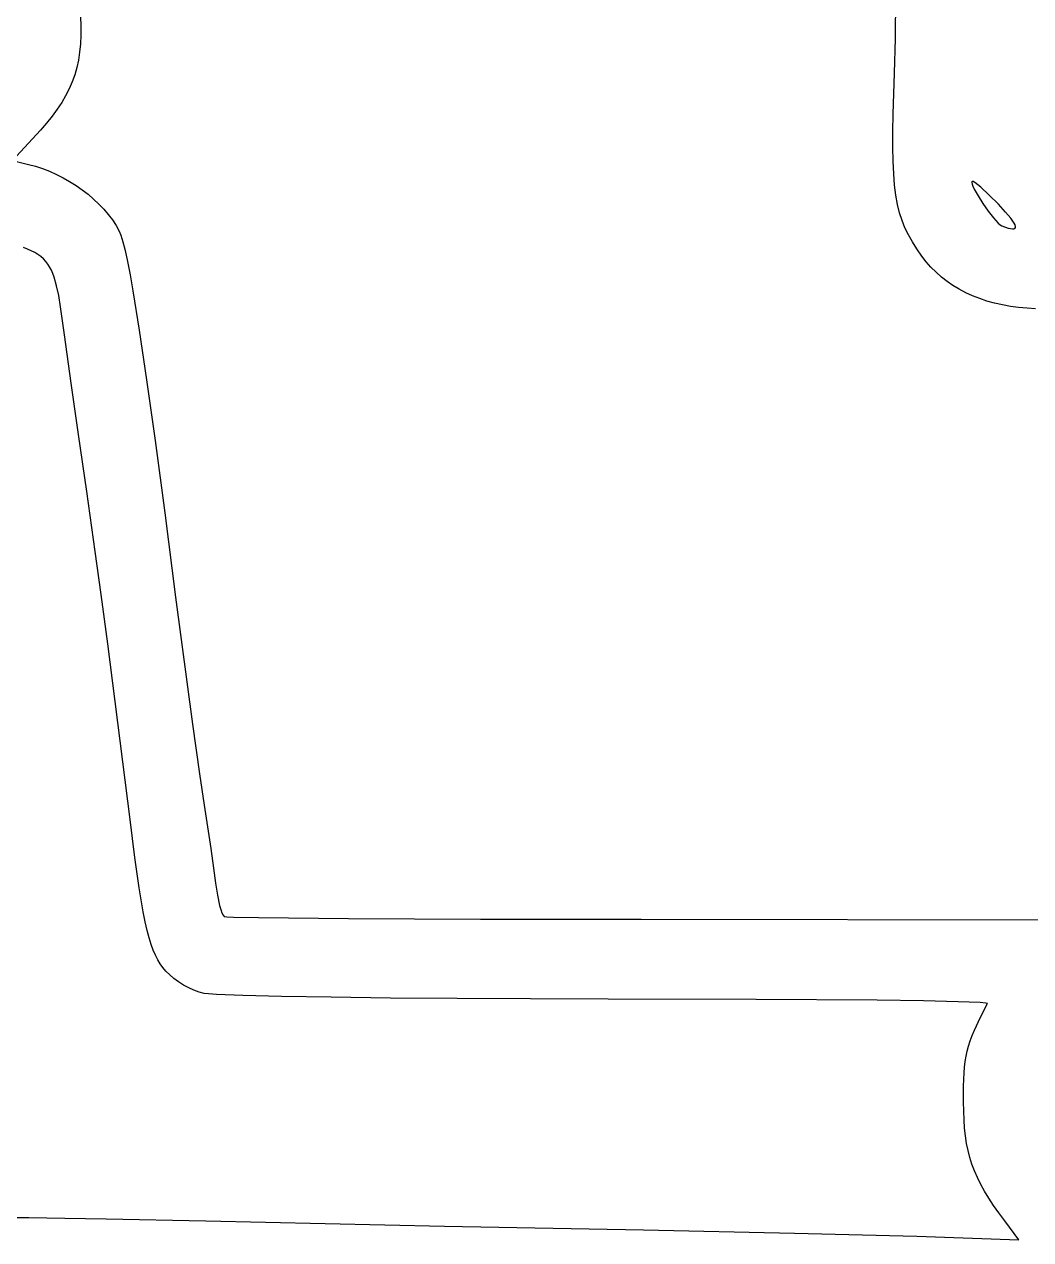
# Model space of a CAD drawing. Extents: x 45 to 4224, y -5292 to 395.
# Drawn here: x 2794 to 3494, y -2360 to -1514 of the extents above; entities that cross this region are included whole.
import ezdxf

# ---------------------------------------------------------------- set-up
doc = ezdxf.new("R2010")
doc.units = 0

msp = doc.modelspace()

# ---------------------------------------------------------------- linework, layer by layer
at = {"layer": 'Layer 1'}
for p, q in [((3399.601244, -1523.622162), (3400.135319, -1483.396701)), ((2832.763396, -1508.377789), (2832.997684, -1515.069912)), ((2832.978499, -1521.405081), (2832.695376, -1527.418759)), ((2832.997684, -1515.069912), (2832.978499, -1521.405081)), ((2832.695376, -1527.418759), (2832.137851, -1533.14641)), ((3399.02531, -1547.727665), (3399.601244, -1523.622162)), ((2831.29546, -1538.623496), (2830.157738, -1543.88548)), ((2832.137851, -1533.14641), (2831.29546, -1538.623496)), ((2830.157738, -1543.88548), (2828.71422, -1548.967825)), ((3398.118387, -1576.23526), (3399.02531, -1547.727665)), ((2826.954442, -1553.905994), (2824.86794, -1558.735451)), ((2828.71422, -1548.967825), (2826.954442, -1553.905994)), ((2822.444249, -1563.491658), (2819.672904, -1568.210078)), ((2824.86794, -1558.735451), (2822.444249, -1563.491658)), ((2816.543441, -1572.926174), (2813.045396, -1577.67541)), ((2819.672904, -1568.210078), (2816.543441, -1572.926174)), ((2813.045396, -1577.67541), (2809.168304, -1582.493247)), ((3397.903863, -1588.381335), (3398.118387, -1576.23526)), ((2804.9017, -1587.41515), (2785.4548, -1608.44955)), ((2809.168304, -1582.493247), (2804.9017, -1587.41515)), ((3397.871885, -1599.278065), (3397.903863, -1588.381335)), ((3398.039895, -1609.042305), (3397.871885, -1599.278065)), ((2785.4548, -1608.44955), (2796.5673, -1611.22768)), ((2796.5673, -1611.22768), (2801.474841, -1612.564517)), ((2801.474841, -1612.564517), (2806.359711, -1614.183314)), ((2806.359711, -1614.183314), (2811.199237, -1616.068373)), ((3398.425333, -1617.790907), (3398.039895, -1609.042305)), ((2811.199237, -1616.068373), (2815.970745, -1618.203999)), ((2815.970745, -1618.203999), (2820.651563, -1620.574494)), ((2820.651563, -1620.574494), (2825.219016, -1623.164162)), ((2825.219016, -1623.164162), (2829.650432, -1625.957306)), ((3399.045641, -1625.640726), (3398.425333, -1617.790907)), ((3452.832951, -1623.390634), (3452.780568, -1623.782508)), ((3452.780568, -1623.782508), (3452.989372, -1624.936217)), ((3452.9979, -1623.134), (3452.832951, -1623.390634)), ((3453.233439, -1623.076825), (3452.9979, -1623.134)), ((3453.635829, -1623.197548), (3453.233439, -1623.076825)), ((3454.90163, -1623.940131), (3453.635829, -1623.197548)), ((3459.000589, -1627.20195), (3454.90163, -1623.940131)), ((2829.650432, -1625.957306), (2833.923137, -1628.93823)), ((2833.923137, -1628.93823), (2838.014459, -1632.091237)), ((2838.014459, -1632.091237), (2841.901723, -1635.400629)), ((3399.91826, -1632.708615), (3399.045641, -1625.640726)), ((3401.06063, -1639.111427), (3399.91826, -1632.708615)), ((3452.989372, -1624.936217), (3453.57606, -1626.52362)), ((3453.57606, -1626.52362), (3454.492379, -1628.47321)), ((3454.492379, -1628.47321), (3457.120898, -1633.172922)), ((3464.662253, -1632.398544), (3459.000589, -1627.20195)), ((3471.2541, -1639.009), (3464.662253, -1632.398544)), ((2841.901723, -1635.400629), (2845.562256, -1638.850711)), ((2845.562256, -1638.850711), (2848.973386, -1642.425786)), ((3402.490193, -1644.966017), (3401.06063, -1639.111427)), ((3457.120898, -1633.172922), (3460.488906, -1638.463293)), ((3460.488906, -1638.463293), (3464.210383, -1643.772264)), ((3471.25415, -1639.009), (3471.2541, -1639.009)), ((3476.239894, -1644.426482), (3471.25415, -1639.009)), ((2848.973386, -1642.425786), (2852.112438, -1646.110157)), ((2852.112438, -1646.110157), (2854.95674, -1649.888128)), ((3404.224389, -1650.389236), (3402.490193, -1644.966017)), ((3464.210383, -1643.772264), (3467.899305, -1648.527778)), ((3467.899305, -1648.527778), (3471.169652, -1652.157777)), ((3479.886188, -1648.788218), (3476.239894, -1644.426482)), ((3482.19303, -1652.117463), (3479.886188, -1648.788218)), ((2854.95674, -1649.888128), (2857.483619, -1653.744001)), ((2857.483619, -1653.744001), (2859.6704, -1657.66208)), ((2859.6704, -1657.66208), (2860.922649, -1660.64125)), ((3406.28066, -1655.49794), (3404.224389, -1650.389236)), ((3408.676447, -1660.408981), (3406.28066, -1655.49794)), ((3471.169652, -1652.157777), (3472.527227, -1653.371939)), ((3472.527227, -1653.371939), (3473.6354, -1654.0902)), ((3473.6354, -1654.0902), (3478.025844, -1655.574604)), ((3478.025844, -1655.574604), (3479.718768, -1655.974676)), ((3479.718768, -1655.974676), (3481.076827, -1656.142787)), ((3481.076827, -1656.142787), (3482.100022, -1656.076028)), ((3482.100022, -1656.076028), (3482.788352, -1655.771493)), ((3482.844156, -1653.402168), (3482.19303, -1652.117463)), ((3482.788352, -1655.771493), (3483.141817, -1655.226276)), ((3483.160419, -1654.43747), (3482.844156, -1653.402168)), ((3483.141817, -1655.226276), (3483.160419, -1654.43747)), ((2860.922649, -1660.64125), (2862.302798, -1665.143004)), ((2862.302798, -1665.143004), (2863.817823, -1671.210943)), ((3411.42919, -1665.239213), (3408.676447, -1660.408981)), ((3414.556331, -1670.10549), (3411.42919, -1665.239213)), ((2795.928662, -1670.212023), (2793.041472, -1669.092725)), ((2798.567974, -1671.396362), (2795.928662, -1670.212023)), ((2800.973871, -1672.659475), (2798.567974, -1671.396362)), ((2803.160812, -1674.015097), (2800.973871, -1672.659475)), ((2805.143261, -1675.476963), (2803.160812, -1674.015097)), ((2863.817823, -1671.210943), (2865.4747, -1678.888671)), ((3418.07531, -1675.124665), (3414.556331, -1670.10549)), ((2806.935678, -1677.058808), (2805.143261, -1675.476963)), ((2808.552524, -1678.774365), (2806.935678, -1677.058808)), ((2810.00826, -1680.63737), (2808.552524, -1678.774365)), ((2811.317349, -1682.661557), (2810.00826, -1680.63737)), ((2812.494251, -1684.860661), (2811.317349, -1682.661557)), ((2865.4747, -1678.888671), (2867.280405, -1688.219788)), ((3421.099485, -1679.104565), (3418.07531, -1675.124665)), ((3424.362962, -1682.85839), (3421.099485, -1679.104565)), ((3427.858549, -1686.38563), (3424.362962, -1682.85839)), ((2813.553428, -1687.248416), (2812.494251, -1684.860661)), ((2814.509341, -1689.838558), (2813.553428, -1687.248416)), ((2816.16922, -1695.680937), (2814.509341, -1689.838558)), ((2867.280405, -1688.219788), (2869.241914, -1699.247898)), ((3431.57905, -1689.685776), (3427.858549, -1686.38563)), ((3435.517271, -1692.758321), (3431.57905, -1689.685776)), ((2817.589579, -1702.497676), (2816.16922, -1695.680937)), ((2869.241914, -1699.247898), (2873.66025, -1726.569505)), ((3439.666018, -1695.602755), (3435.517271, -1692.758321)), ((3444.018096, -1698.218569), (3439.666018, -1695.602755)), ((3448.566312, -1700.605256), (3444.018096, -1698.218569)), ((2818.886108, -1710.398652), (2817.589579, -1702.497676)), ((3453.30347, -1702.762305), (3448.566312, -1700.605256)), ((3458.222376, -1704.689209), (3453.30347, -1702.762305)), ((3463.315837, -1706.385459), (3458.222376, -1704.689209)), ((3468.576657, -1707.850546), (3463.315837, -1706.385459)), ((3473.997642, -1709.083961), (3468.576657, -1707.850546)), ((2821.57044, -1729.89282), (2818.886108, -1710.398652)), ((3479.571599, -1710.085196), (3473.997642, -1709.083961)), ((3485.291332, -1710.853742), (3479.571599, -1710.085196)), ((3491.149647, -1711.38909), (3485.291332, -1710.853742)), ((3497.139351, -1711.690732), (3491.149647, -1711.38909)), ((2826.233724, -1763.428745), (2821.57044, -1729.89282)), ((2873.66025, -1726.569505), (2878.785517, -1761.202309)), ((2831.49232, -1799.34592), (2826.233724, -1763.428745)), ((2878.785517, -1761.202309), (2884.673525, -1803.495127)), ((2837.098201, -1838.834995), (2831.49232, -1799.34592)), ((2884.673525, -1803.495127), (2891.380083, -1853.796778)), ((2843.00172, -1880.70532), (2837.098201, -1838.834995)), ((2891.380083, -1853.796778), (2898.961, -1912.45608)), ((2847.175095, -1910.68807), (2843.00172, -1880.70532)), ((2851.683345, -1944.94957), (2847.175095, -1910.68807)), ((2898.961, -1912.45608), (2910.6688, -2000.810255)), ((2867.21112, -2067.23632), (2851.683345, -1944.94957)), ((2910.6688, -2000.810255), (2915.480922, -2035.406458)), ((2915.480922, -2035.406458), (2918.8048, -2057.31508)), ((2918.8048, -2057.31508), (2923.368859, -2087.328755)), ((2870.662077, -2093.682842), (2867.21112, -2067.23632)), ((2923.368859, -2087.328755), (2925.390442, -2101.126377)), ((2873.685147, -2114.873853), (2870.662077, -2093.682842)), ((2925.390442, -2101.126377), (2926.7423, -2111.68698)), ((2876.447762, -2131.544194), (2873.685147, -2114.873853)), ((2926.7423, -2111.68698), (2928.06315, -2119.971753)), ((2928.06315, -2119.971753), (2929.570034, -2127.065893)), ((2877.783723, -2138.413752), (2876.447762, -2131.544194)), ((2929.570034, -2127.065893), (2930.358357, -2129.933936)), ((2930.358357, -2129.933936), (2931.151331, -2132.225275)), ((2879.117358, -2144.428708), (2877.783723, -2138.413752)), ((2931.151331, -2132.225275), (2931.935003, -2133.846895)), ((2931.935003, -2133.846895), (2932.69542, -2134.70578)), ((2932.69542, -2134.70578), (2934.479803, -2134.924274)), ((2934.479803, -2134.924274), (2939.138423, -2135.132884)), ((2939.138423, -2135.132884), (2956.483068, -2135.518132)), ((2956.483068, -2135.518132), (3019.114857, -2136.144453)), ((3019.114857, -2136.144453), (3111.065928, -2136.547532)), ((3111.065928, -2136.547532), (3222.81142, -2136.69016)), ((3222.81142, -2136.69016), (3510.14942, -2137.087035)), ((2880.469596, -2149.680917), (2879.117358, -2144.428708)), ((2881.861367, -2154.262235), (2880.469596, -2149.680917)), ((2883.3136, -2158.264517), (2881.861367, -2154.262235)), ((2884.847225, -2161.779618), (2883.3136, -2158.264517)), ((2886.48317, -2164.899394), (2884.847225, -2161.779618)), ((2888.242364, -2167.715699), (2886.48317, -2164.899394)), ((2890.145738, -2170.32039), (2888.242364, -2167.715699)), ((2892.21422, -2172.80532), (2890.145738, -2170.32039)), ((2894.805533, -2175.440036), (2892.21422, -2172.80532)), ((2897.764264, -2177.958481), (2894.805533, -2175.440036)), ((2901.011348, -2180.318797), (2897.764264, -2177.958481)), ((2904.467721, -2182.479126), (2901.011348, -2180.318797)), ((2908.054319, -2184.397611), (2904.467721, -2182.479126)), ((2911.692078, -2186.032394), (2908.054319, -2184.397611)), ((2915.301933, -2187.341616), (2911.692078, -2186.032394)), ((2918.80482, -2188.28342), (2915.301933, -2187.341616)), ((2921.777272, -2188.655005), (2918.80482, -2188.28342)), ((2927.329808, -2189.023683), (2921.777272, -2188.655005)), ((2945.630976, -2189.740693), (2927.329808, -2189.023683)), ((2972.620004, -2190.411195), (2945.630976, -2189.740693)), ((3007.20857, -2191.011934), (2972.620004, -2190.411195)), ((3048.308355, -2191.519655), (3007.20857, -2191.011934)), ((3094.831039, -2191.911105), (3048.308355, -2191.519655)), ((3145.6883, -2192.163028), (3094.831039, -2191.911105)), ((3199.79182, -2192.25217), (3145.6883, -2192.163028)), ((3302.756097, -2192.46921), (3199.79182, -2192.25217)), ((3386.819226, -2193.095528), (3302.756097, -2192.46921)), ((3419.065343, -2193.550538), (3386.819226, -2193.095528)), ((3443.349152, -2194.093916), (3419.065343, -2193.550538)), ((3458.591647, -2194.72101), (3443.349152, -2194.093916)), ((3462.485211, -2195.064498), (3458.591647, -2194.72101)), ((3458.651355, -2205.376182), (3463.71382, -2195.42717)), ((3463.441065, -2195.243472), (3462.485211, -2195.064498)), ((3463.71382, -2195.42717), (3463.441065, -2195.243472)), ((3454.691144, -2213.850862), (3458.651355, -2205.376182)), ((3453.085142, -2217.702469), (3454.691144, -2213.850862)), ((3450.542863, -2224.968497), (3451.707614, -2221.386062)), ((3451.707614, -2221.386062), (3453.085142, -2217.702469)), ((3448.168305, -2235.777427), (3448.788905, -2232.097323)), ((3448.788905, -2232.097323), (3449.575192, -2228.516633)), ((3449.575192, -2228.516633), (3450.542863, -2224.968497)), ((3447.361379, -2243.703297), (3447.697695, -2239.623799)), ((3447.697695, -2239.623799), (3448.168305, -2235.777427)), ((3447.028842, -2252.829094), (3447.361379, -2243.703297)), ((3447.04512, -2263.68967), (3447.028842, -2252.829094)), ((3447.117499, -2270.176104), (3447.04512, -2263.68967)), ((3447.345101, -2276.271863), (3447.117499, -2270.176104)), ((3447.743622, -2282.023456), (3447.345101, -2276.271863)), ((3448.328759, -2287.47739), (3447.743622, -2282.023456)), ((3449.116209, -2292.680176), (3448.328759, -2287.47739)), ((3450.12167, -2297.678323), (3449.116209, -2292.680176)), ((3451.360837, -2302.518339), (3450.12167, -2297.678323)), ((3452.849408, -2307.246732), (3451.360837, -2302.518339)), ((3454.603079, -2311.910013), (3452.849408, -2307.246732)), ((3456.637547, -2316.554691), (3454.603079, -2311.910013)), ((3458.968509, -2321.227273), (3456.637547, -2316.554691)), ((3461.611662, -2325.974268), (3458.968509, -2321.227273)), ((3464.582703, -2330.842187), (3461.611662, -2325.974268)), ((3467.897328, -2335.877538), (3464.582703, -2330.842187)), ((3471.571235, -2341.126829), (3467.897328, -2335.877538)), ((3475.62012, -2346.63657), (3471.571235, -2341.126829)), ((2775.291353, -2344.303405), (2796.945384, -2344.37937)), ((2796.945384, -2344.37937), (2821.959682, -2344.669276)), ((2821.959682, -2344.669276), (2850.617368, -2345.154519)), ((2850.617368, -2345.154519), (2919.9954, -2346.6366)), ((2919.9954, -2346.6366), (3085.889275, -2350.258086)), ((3085.889275, -2350.258086), (3224.3984, -2352.9866)), ((3485.542, -2359.73347), (3475.62012, -2346.63657)), ((3224.3984, -2352.9866), (3329.4213, -2355.16941)), ((3329.4213, -2355.16941), (3414.5014, -2357.35222)), ((3414.5014, -2357.35222), (3485.542, -2359.73347))]:
    msp.add_line(p, q, dxfattribs=at)

doc.saveas('drawing.dxf')
